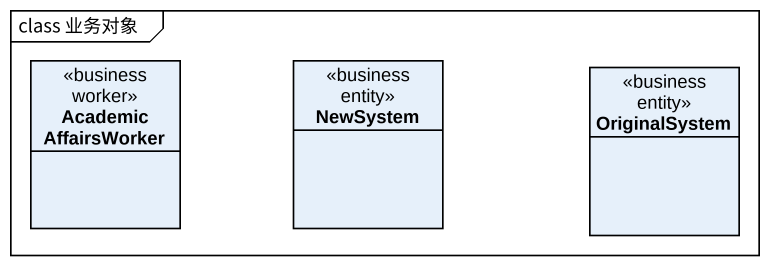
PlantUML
@startuml
mainframe class 业务对象
hide circle
hide empty members
class AcademicAffairsWorker <<business worker>>
class NewSystem <<business entity>>
class OriginalSystem <<business entity>>
@enduml
